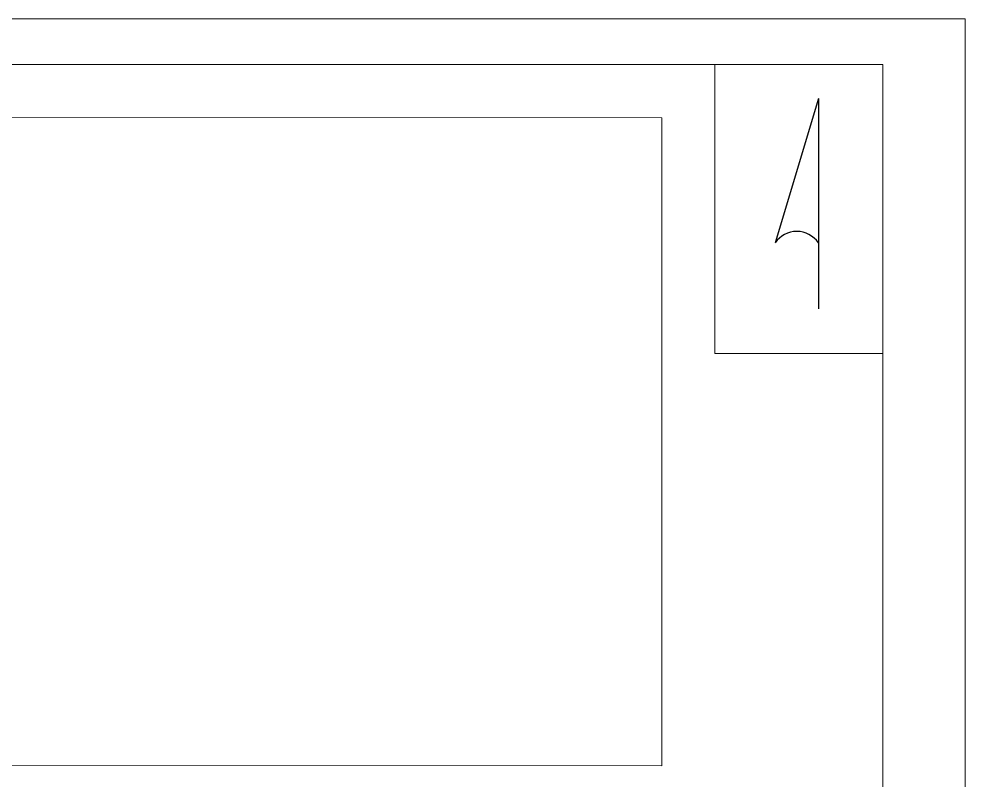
# Paper-space layout '1' of a CAD drawing. Header units: inches. Extents: x 1.3 to 17.9, y 1 to 11.6.
# Drawn here: x 14.507 to 17.895, y 8.841 to 11.566 of the extents above; entities that cross this region are included whole.
import ezdxf

# ---------------------------------------------------------------- set-up
doc = ezdxf.new("R2010")
doc.units = ezdxf.units.IN
doc.header["$MEASUREMENT"] = 0
for name, color, linetype, lineweight in [('Level 63', 7, 'Continuous', 0), ('unk 2 (def)', 7, 'Continuous', 0), ('z Level 63', 7, 'Continuous', 0)]:
    doc.layers.add(name, color=color, linetype=linetype, lineweight=lineweight)

# ---------------------------------------------------------------- blocks, each defined once
blk = doc.blocks.new('ATTSW_NORTH1')
at = {"layer": 'z Level 63', "color": 0, "linetype": 'Continuous', "lineweight": -2, "ltscale": 800.0016}
for q in [(-1458, -1329), (0, -3559)]:
    blk.add_line((0, 3559), q, dxfattribs=at)
blk.add_arc((-729, -1826), 882, 34.2979, 145.7021, dxfattribs=at)

psp = doc.layouts.new('1')

# ---------------------------------------------------------------- linework, layer by layer
at = {"layer": 'Level 63', "color": 178, "linetype": 'Continuous', "lineweight": 0, "flags": 128}
psp.add_lwpolyline([(1.3048, 11.5664), (17.895, 11.5664), (17.895, 1.0234), (1.3048, 1.0234)], close=True, dxfattribs=at)
at = {"layer": 'Level 63', "color": 7, "linetype": 'Continuous', "lineweight": 0, "flags": 128}
psp.add_lwpolyline([(1.5994, 11.4036), (17.6004, 11.4036), (17.6004, 1.318), (1.5994, 1.318)], close=True, dxfattribs=at)
at = {"layer": 'Level 63', "color": 7, "linetype": 'Continuous', "flags": 128}
psp.add_lwpolyline([(9.9679, 11.2145), (16.8091, 11.2117), (16.809, 8.8921), (9.9678, 8.8949)], close=True, dxfattribs=at)
at = {"layer": 'z Level 63', "color": 7, "linetype": 'Continuous', "lineweight": 0}
psp.add_line((17.6004, 11.4036), (17.6004, 2.8759), dxfattribs=at)
at = {"layer": 'z Level 63', "color": 7, "linetype": 'Continuous', "lineweight": 0, "flags": 128}
psp.add_lwpolyline([(1.3048, 11.5664), (17.895, 11.5664), (17.895, 1.0234), (1.3048, 1.0234), (1.3048, 11.5664)], dxfattribs=at)
at = {"layer": 'z Level 63', "color": 7, "linetype": 'Continuous', "lineweight": 0}
psp.add_lwpolyline([(16.9988, 11.4036), (17.6004, 11.4036), (17.6004, 10.3688), (16.9988, 10.3688)], close=True, dxfattribs=at)

# ---------------------------------------------------------------- block references
at = {"layer": 'unk 2 (def)', "color": 7, "linetype": 'Continuous', "lineweight": 30, "ltscale": 100, "xscale": 0.0001058182743603506, "yscale": 0.0001058182743603506, "zscale": 0.0001058182743603506}
psp.add_blockref('ATTSW_NORTH1', (17.3696, 10.9054), dxfattribs=at)

doc.saveas('drawing.dxf')
